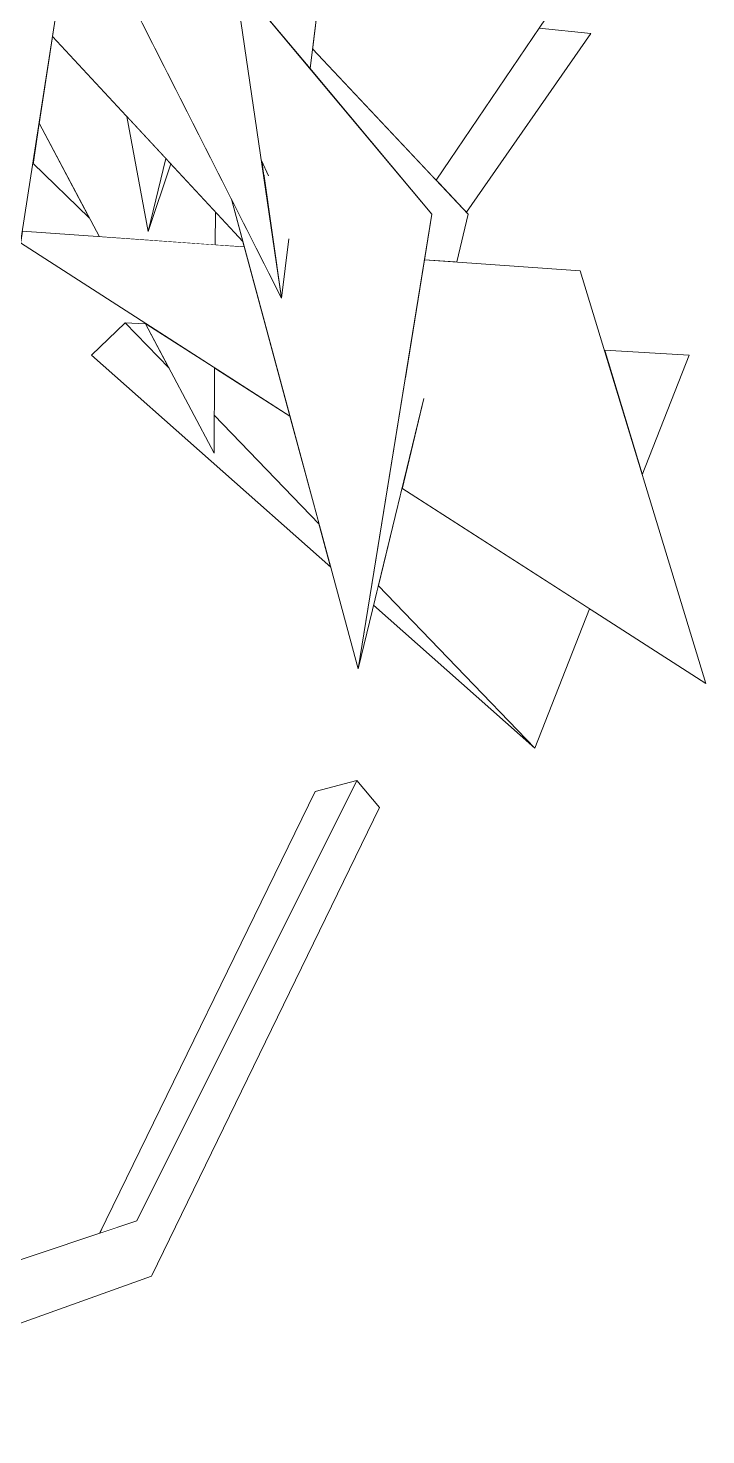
# Model space of a CAD drawing. Header units: millimetres. Extents: x -9413 to 8527, y -300 to 11224.
# Drawn here: x -5138 to -4800, y 2690 to 3392 of the extents above; entities that cross this region are included whole.
import ezdxf

# ---------------------------------------------------------------- set-up
doc = ezdxf.new("R2010")
doc.units = ezdxf.units.MM
doc.header["$MEASUREMENT"] = 0
doc.linetypes.add('Wipeout_Contour', pattern=[1000, 0, -1000])
doc.layers.add('Interior - Furniture', color=7, linetype='Continuous')
doc.layers.add('Interior - Furniture _Pen_No__4', color=7, linetype='Continuous', lineweight=20, true_color=0x029e21)

# ---------------------------------------------------------------- blocks, each defined once
blk = doc.blocks.new('Section Elem_40_6')
at = {"color": 254, "linetype": 'Wipeout_Contour', "lineweight": 0, "ltscale": 18448.94309}
blk.add_wipeout([(-5187.03, 3253.74), (-5124.19, 3396.21), (-5160.12, 3397.5)], dxfattribs=at).dxf.layer = 'Interior - Furniture'
at = {"color": 254, "linetype": 'Wipeout_Contour', "lineweight": 0, "ltscale": 23736.690091}
blk.add_wipeout([(-4934.36, 3316.01), (-4919.25, 3299.97), (-4857.16, 3389.12), (-4883.01, 3391.72)], dxfattribs=at).dxf.layer = 'Interior - Furniture'
at = {"color": 254, "linetype": 'Wipeout_Contour', "lineweight": 0, "ltscale": 24073.853407}
blk.add_wipeout([(-5021.43, 3325.69), (-5020.48, 3319.2), (-5019.75, 3318.23), (-5017.97, 3318.12)], dxfattribs=at).dxf.layer = 'Interior - Furniture'
at = {"color": 254, "linetype": 'Wipeout_Contour', "lineweight": 0, "ltscale": 41027.933818}
blk.add_wipeout([(-4951.42, 3162.33), (-4799.89, 3064.85), (-4862.5, 3270.81), (-4940.14, 3276.29), (-4949.61, 3217.93), (-4940.57, 3207.12), (-4950.09, 3167.8)], dxfattribs=at).dxf.layer = 'Interior - Furniture'
at = {"color": 254, "linetype": 'Wipeout_Contour', "lineweight": 0, "ltscale": 23496.523034}
blk.add_wipeout([(-5299.17, 2725.14), (-5298.59, 2713.99), (-5076.19, 2769.33), (-5083.51, 2796.91)], dxfattribs=at).dxf.layer = 'Interior - Furniture'
at = {"color": 254, "linetype": 'Wipeout_Contour', "lineweight": 0, "ltscale": 18351.812929}
blk.add_wipeout([(-5124.19, 3396.21), (-5187.03, 3253.74), (-5149.15, 3235.63)], dxfattribs=at).dxf.layer = 'Interior - Furniture'
at = {"color": 254, "linetype": 'Wipeout_Contour', "lineweight": 0, "ltscale": 35762.143767}
blk.add_wipeout([(-4995.96, 3381.43), (-4997.19, 3371.56), (-4936.46, 3298.97), (-4940.14, 3276.29), (-4924.08, 3275.16), (-4918.31, 3298.97)], dxfattribs=at).dxf.layer = 'Interior - Furniture'
at = {"color": 254, "linetype": 'Wipeout_Contour', "lineweight": 0, "ltscale": 17398.10244}
blk.add_wipeout([(-4808.14, 3228.72), (-4850.44, 3231.14), (-4831.57, 3169.06)], dxfattribs=at).dxf.layer = 'Interior - Furniture'
at = {"color": 254, "linetype": 'Wipeout_Contour', "lineweight": 0, "ltscale": 17640.02005}
blk.add_wipeout([(-4949.61, 3217.93), (-4973.24, 3072.26), (-4940.57, 3207.12)], dxfattribs=at).dxf.layer = 'Interior - Furniture'
at = {"color": 254, "linetype": 'Wipeout_Contour', "lineweight": 0, "ltscale": 17420.400764}
blk.add_wipeout([(-5083.51, 2796.91), (-4962.64, 3003.15), (-4973.87, 3016.53)], dxfattribs=at).dxf.layer = 'Interior - Furniture'
at = {"color": 254, "linetype": 'Wipeout_Contour', "lineweight": 0, "ltscale": 17676.456925}
blk.add_wipeout([(-5298.59, 2713.99), (-5297.35, 2690.2), (-5076.19, 2769.33)], dxfattribs=at).dxf.layer = 'Interior - Furniture'
at = {"layer": 'Interior - Furniture _Pen_No__4', "linetype": 'Continuous'}
for p, q in [((-4924.08, 3275.16), (-4918.31, 3298.97)), ((-4808.14, 3228.72), (-4850.44, 3231.14)), ((-4831.57, 3169.06), (-4808.14, 3228.72))]:
    blk.add_line(p, q, dxfattribs=at)
at = {"color": 254, "linetype": 'Wipeout_Contour', "lineweight": 0, "ltscale": 24152.851245}
blk.add_wipeout([(-5140.63, 3290.45), (-5141.53, 3284.62), (-5007.22, 3198.22), (-5029.99, 3282.64)], dxfattribs=at).dxf.layer = 'Interior - Furniture'
at = {"color": 254, "linetype": 'Wipeout_Contour', "lineweight": 0, "ltscale": 17384.603613}
blk.add_wipeout([(-4962.64, 3003.15), (-5083.51, 2796.91), (-5076.19, 2769.33)], dxfattribs=at).dxf.layer = 'Interior - Furniture'
at = {"layer": 'Interior - Furniture _Pen_No__4', "linetype": 'Continuous'}
blk.add_line((-5297.35, 2690.2), (-5076.19, 2769.33), dxfattribs=at)
at = {"color": 254, "linetype": 'Wipeout_Contour', "lineweight": 0, "ltscale": 18174.235757}
blk.add_wipeout([(-5077.89, 3290.34), (-5066.64, 3324.06), (-5069.16, 3326.78)], dxfattribs=at).dxf.layer = 'Interior - Furniture'
at = {"color": 254, "linetype": 'Wipeout_Contour', "lineweight": 0, "ltscale": 23279.907617}
blk.add_wipeout([(-4994.67, 3011.14), (-5102.18, 2790.7), (-5101.88, 2790.8), (-4973.87, 3016.53)], dxfattribs=at).dxf.layer = 'Interior - Furniture'
at = {"color": 254, "linetype": 'Wipeout_Contour', "lineweight": 0, "ltscale": 18205.161186}
blk.add_wipeout([(-5088.54, 3347.67), (-5077.89, 3290.34), (-5069.16, 3326.78)], dxfattribs=at).dxf.layer = 'Interior - Furniture'
at = {"color": 254, "linetype": 'Wipeout_Contour', "lineweight": 0, "ltscale": 23236.077848}
blk.add_wipeout([(-5101.88, 2790.8), (-5084.19, 2796.68), (-5083.51, 2796.91), (-4973.87, 3016.53)], dxfattribs=at).dxf.layer = 'Interior - Furniture'
at = {"layer": 'Interior - Furniture _Pen_No__4', "linetype": 'Continuous'}
for p, q in [((-5102.18, 2790.7), (-4994.67, 3011.14)), ((-5083.51, 2796.91), (-4973.87, 3016.53)), ((-4994.67, 3011.14), (-4973.87, 3016.53)), ((-4973.87, 3016.53), (-4962.64, 3003.15)), ((-5076.19, 2769.33), (-4962.64, 3003.15)), ((-5299.17, 2725.14), (-5083.51, 2796.91))]:
    blk.add_line(p, q, dxfattribs=at)
at = {"color": 254, "linetype": 'Wipeout_Contour', "lineweight": 0, "ltscale": 55234.520462}
blk.add_wipeout([(-5269.68, 3542.89), (-5138.67, 3401.69), (-5124.19, 3396.21), (-5125.54, 3387.54), (-5030.73, 3285.36), (-5036.43, 3306.51), (-5090.11, 3412.45), (-5068.75, 3429.41), (-5082.52, 3459.58)], dxfattribs=at).dxf.layer = 'Interior - Furniture'
at = {"color": 254, "linetype": 'Wipeout_Contour', "lineweight": 0, "ltscale": 53914.140269}
blk.add_wipeout([(-5036.43, 3306.51), (-4973.24, 3072.26), (-4936.46, 3298.97), (-5034.72, 3416.42), (-5021.43, 3325.69), (-5017.97, 3318.12), (-5019.75, 3318.23), (-5007.7, 3286.64), (-5011.36, 3257.03)], dxfattribs=at).dxf.layer = 'Interior - Furniture'
at = {"color": 254, "linetype": 'Wipeout_Contour', "lineweight": 0, "ltscale": 18322.031448}
blk.add_wipeout([(-5135.36, 3324.35), (-5107.23, 3297.2), (-5132.24, 3344.43)], dxfattribs=at).dxf.layer = 'Interior - Furniture'
at = {"layer": 'Interior - Furniture _Pen_No__4', "linetype": 'Continuous'}
blk.add_line((-4862.5, 3270.81), (-4940.14, 3276.29), dxfattribs=at)
at = {"color": 254, "linetype": 'Wipeout_Contour', "lineweight": 0, "ltscale": 23998.200369}
blk.add_wipeout([(-4995.96, 3381.43), (-4934.36, 3316.01), (-4849.01, 3441.84), (-4984.87, 3471.09)], dxfattribs=at).dxf.layer = 'Interior - Furniture'
at = {"color": 254, "linetype": 'Wipeout_Contour', "lineweight": 0, "ltscale": 24002.603114}
blk.add_wipeout([(-5019.75, 3318.23), (-5020.48, 3319.2), (-5011.36, 3257.03), (-5007.7, 3286.64)], dxfattribs=at).dxf.layer = 'Interior - Furniture'
at = {"color": 254, "linetype": 'Wipeout_Contour', "lineweight": 0, "ltscale": 30083.245124}
blk.add_wipeout([(-5044.5, 3283.66), (-5029.99, 3282.64), (-5030.73, 3285.36), (-5040.07, 3295.43), (-5044.41, 3300.1)], dxfattribs=at).dxf.layer = 'Interior - Furniture'
at = {"color": 254, "linetype": 'Wipeout_Contour', "lineweight": 0, "ltscale": 41803.856878}
blk.add_wipeout([(-5089.29, 3244.79), (-5106.16, 3228.72), (-4986.91, 3122.94), (-4992.71, 3144.43), (-5044.96, 3198.73), (-5045.06, 3179.8), (-5067.47, 3222.12)], dxfattribs=at).dxf.layer = 'Interior - Furniture'
at = {"color": 254, "linetype": 'Wipeout_Contour', "lineweight": 0, "ltscale": 17464.699453}
blk.add_wipeout([(-4965.55, 3103.99), (-4885.15, 3032.66), (-4963.19, 3113.75)], dxfattribs=at).dxf.layer = 'Interior - Furniture'
at = {"layer": 'Interior - Furniture _Pen_No__4', "linetype": 'Continuous'}
for p, q in [((-4934.36, 3316.01), (-4849.01, 3441.84)), ((-4919.25, 3299.97), (-4857.16, 3389.12)), ((-4857.16, 3389.12), (-4883.01, 3391.72))]:
    blk.add_line(p, q, dxfattribs=at)
at = {"color": 254, "linetype": 'Wipeout_Contour', "lineweight": 0, "ltscale": 30433.107786}
blk.add_wipeout([(-5039.64, 3449.97), (-5034.72, 3416.42), (-4997.19, 3371.56), (-4982.82, 3487.58), (-5024.31, 3513.95)], dxfattribs=at).dxf.layer = 'Interior - Furniture'
at = {"color": 254, "linetype": 'Wipeout_Contour', "lineweight": 0, "ltscale": 48587.48715}
blk.add_wipeout([(-5132.24, 3344.43), (-5102.22, 3287.74), (-5044.5, 3283.66), (-5044.41, 3300.1), (-5066.64, 3324.06), (-5077.89, 3290.34), (-5088.54, 3347.67), (-5125.54, 3387.54)], dxfattribs=at).dxf.layer = 'Interior - Furniture'
at = {"color": 254, "linetype": 'Wipeout_Contour', "lineweight": 0, "ltscale": 18067.873482}
blk.add_wipeout([(-5089.29, 3244.79), (-5067.47, 3222.12), (-5079.17, 3244.22)], dxfattribs=at).dxf.layer = 'Interior - Furniture'
at = {"color": 254, "linetype": 'Wipeout_Contour', "lineweight": 0, "ltscale": 23801.568188}
blk.add_wipeout([(-5044.83, 3222.42), (-5044.96, 3198.73), (-4992.71, 3144.43), (-5007.22, 3198.22)], dxfattribs=at).dxf.layer = 'Interior - Furniture'
at = {"color": 254, "linetype": 'Wipeout_Contour', "lineweight": 0, "ltscale": 23247.940467}
blk.add_wipeout([(-4963.19, 3113.75), (-4885.15, 3032.66), (-4857.86, 3102.14), (-4951.42, 3162.33)], dxfattribs=at).dxf.layer = 'Interior - Furniture'
at = {"layer": 'Interior - Furniture _Pen_No__4', "linetype": 'Continuous'}
for p, q in [((-4997.19, 3371.56), (-4982.82, 3487.58)), ((-4918.31, 3298.97), (-4995.96, 3381.43)), ((-4973.24, 3072.26), (-4936.46, 3298.97)), ((-4799.89, 3064.85), (-4862.5, 3270.81)), ((-5106.16, 3228.72), (-5089.29, 3244.79)), ((-4973.24, 3072.26), (-4940.56, 3207.13)), ((-4951.42, 3162.33), (-4799.89, 3064.85)), ((-4963.19, 3113.75), (-4885.15, 3032.66)), ((-4885.15, 3032.66), (-4965.55, 3103.99)), ((-4885.15, 3032.66), (-4857.86, 3102.14))]:
    blk.add_line(p, q, dxfattribs=at)
at = {"color": 254, "linetype": 'Wipeout_Contour', "lineweight": 0, "ltscale": 43034.706843}
blk.add_wipeout([(-5045.15, 3487.58), (-5197.18, 3623.78), (-5123.15, 3477.66), (-5082.52, 3459.58), (-5068.75, 3429.41), (-5090.11, 3412.45), (-5011.36, 3257.03)], dxfattribs=at).dxf.layer = 'Interior - Furniture'
at = {"color": 254, "linetype": 'Wipeout_Contour', "lineweight": 0, "ltscale": 17977.50299}
blk.add_wipeout([(-5044.83, 3222.42), (-5079.41, 3244.66), (-5045.06, 3179.8)], dxfattribs=at).dxf.layer = 'Interior - Furniture'
at = {"layer": 'Interior - Furniture _Pen_No__4', "linetype": 'Continuous'}
for p, q in [((-5011.36, 3257.03), (-5045.15, 3487.58)), ((-5090.13, 3412.5), (-5011.36, 3257.03)), ((-4936.46, 3298.97), (-5034.72, 3416.42)), ((-5149.15, 3235.63), (-5124.19, 3396.21)), ((-5125.54, 3387.54), (-5030.73, 3285.36)), ((-5088.54, 3347.67), (-5077.89, 3290.34)), ((-5132.24, 3344.43), (-5102.22, 3287.74)), ((-5077.89, 3290.34), (-5069.16, 3326.78)), ((-5017.96, 3318.09), (-5021.43, 3325.69)), ((-5107.23, 3297.2), (-5135.36, 3324.35)), ((-5077.89, 3290.34), (-5066.64, 3324.06)), ((-5036.43, 3306.51), (-4973.24, 3072.26)), ((-5044.5, 3283.66), (-5044.41, 3300.1)), ((-5029.99, 3282.64), (-5140.63, 3290.45)), ((-5141.53, 3284.62), (-5007.22, 3198.22)), ((-5011.36, 3257.03), (-5007.7, 3286.66)), ((-5089.29, 3244.79), (-5067.47, 3222.12)), ((-5079.17, 3244.22), (-5089.29, 3244.79)), ((-5079.41, 3244.66), (-5045.06, 3179.8)), ((-4986.91, 3122.94), (-5106.16, 3228.72)), ((-5045.06, 3179.8), (-5044.83, 3222.42)), ((-5044.96, 3198.73), (-4992.71, 3144.43))]:
    blk.add_line(p, q, dxfattribs=at)

msp = doc.modelspace()

# ---------------------------------------------------------------- block references
at = {"layer": 'Interior - Furniture'}
msp.add_blockref('Section Elem_40_6', (0, 0), dxfattribs=at)

doc.saveas('drawing.dxf')
